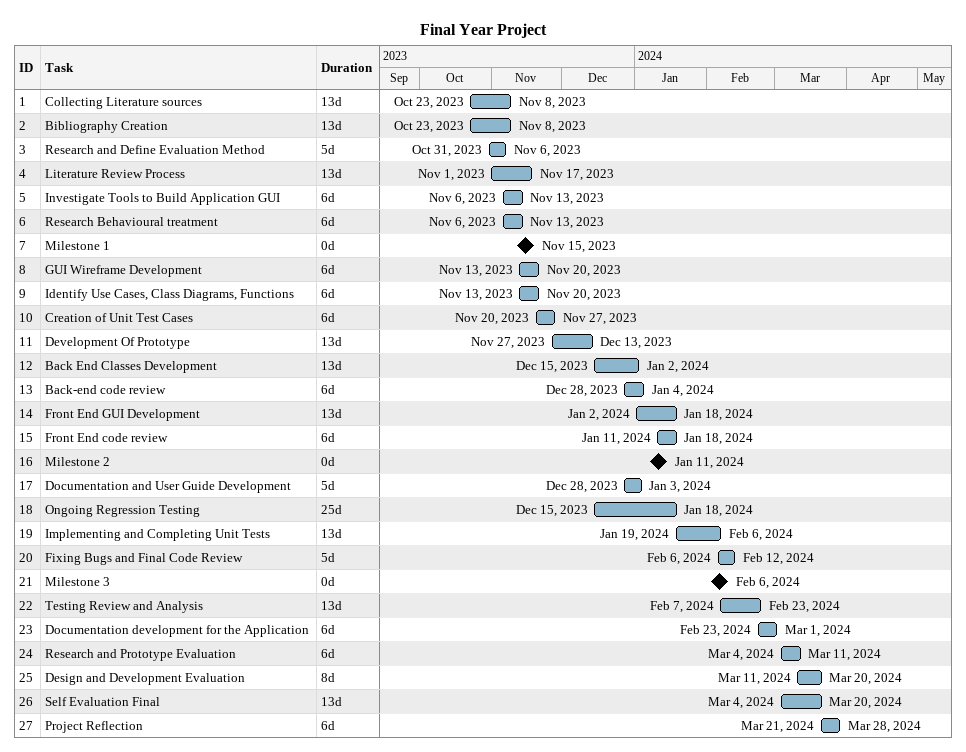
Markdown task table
Final Year Project

| ID | Task | Duration | Start | Finish |
|---|---|---|---|---|
| 1 | Collecting Literature sources | 13d | 2023-10-23 | 2023-11-08 |
| 2 | Bibliography Creation | 13d | 2023-10-23 | 2023-11-08 |
| 3 | Research and Define Evaluation Method | 5d | 2023-10-31 | 2023-11-06 |
| 4 | Literature Review Process | 13d | 2023-11-01 | 2023-11-17 |
| 5 | Investigate Tools to Build Application GUI | 6d | 2023-11-06 | 2023-11-13 |
| 6 | Research Behavioural treatment | 6d | 2023-11-06 | 2023-11-13 |
| 7 | Milestone 1 | 0d | 2023-11-15 | 2023-11-15 |
| 8 | GUI Wireframe Development | 6d | 2023-11-13 | 2023-11-20 |
| 9 | Identify Use Cases, Class Diagrams, Functions | 6d | 2023-11-13 | 2023-11-20 |
| 10 | Creation of Unit Test Cases | 6d | 2023-11-20 | 2023-11-27 |
| 11 | Development Of Prototype | 13d | 2023-11-27 | 2023-12-13 |
| 12 | Back End Classes Development | 13d | 2023-12-15 | 2024-01-02 |
| 13 | Back-end code review | 6d | 2023-12-28 | 2024-01-04 |
| 14 | Front End GUI Development | 13d | 2024-01-02 | 2024-01-18 |
| 15 | Front End code review | 6d | 2024-01-11 | 2024-01-18 |
| 16 | Milestone 2 | 0d | 2024-01-11 | 2024-01-11 |
| 17 | Documentation and User Guide Development | 5d | 2023-12-28 | 2024-01-03 |
| 18 | Ongoing Regression Testing | 25d | 2023-12-15 | 2024-01-18 |
| 19 | Implementing and Completing Unit Tests | 13d | 2024-01-19 | 2024-02-06 |
| 20 | Fixing Bugs and Final Code Review | 5d | 2024-02-06 | 2024-02-12 |
| 21 | Milestone 3 | 0d | 2024-02-06 | 2024-02-06 |
| 22 | Testing Review and Analysis | 13d | 2024-02-07 | 2024-02-23 |
| 23 | Documentation development for the Application | 6d | 2024-02-23 | 2024-03-01 |
| 24 | Research and Prototype Evaluation | 6d | 2024-03-04 | 2024-03-11 |
| 25 | Design and Development Evaluation | 8d | 2024-03-11 | 2024-03-20 |
| 26 | Self Evaluation Final | 13d | 2024-03-04 | 2024-03-20 |
| 27 | Project Reflection | 6d | 2024-03-21 | 2024-03-28 |
